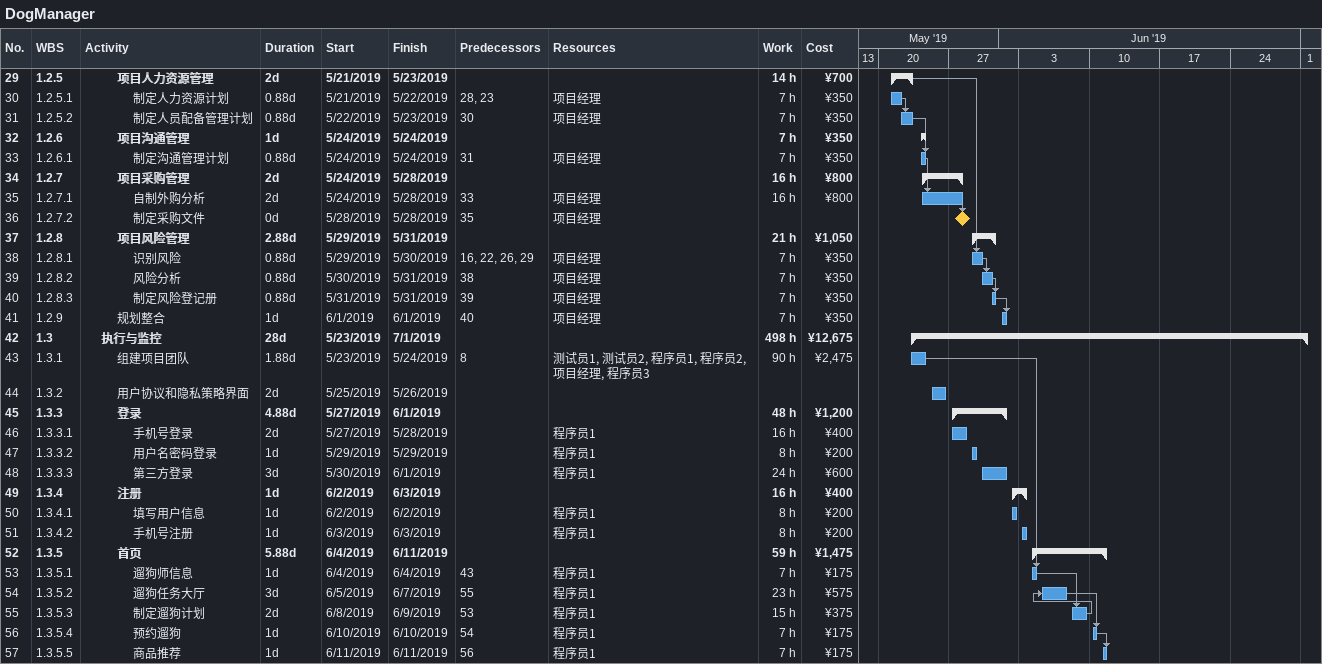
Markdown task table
DogManager

| ID | WBS | Task | Duration | Start | Finish | Predecessors | Resources | Work (h) | Cost (¥) |
|---|---|---|---|---|---|---|---|---|---|
| 29 | 1.2.5 | **项目人力资源管理** | 2d | 2019-05-21 | 2019-05-23 |  |  | 14 | 700 |
| 30 | 1.2.5.1 | 制定人力资源计划 | 0.88d | 2019-05-21 | 2019-05-22 | 28, 23 | 项目经理 | 7 | 350 |
| 31 | 1.2.5.2 | 制定人员配备管理计划 | 0.88d | 2019-05-22 | 2019-05-23 | 30 | 项目经理 | 7 | 350 |
| 32 | 1.2.6 | **项目沟通管理** | 1d | 2019-05-24 | 2019-05-24 |  |  | 7 | 350 |
| 33 | 1.2.6.1 | 制定沟通管理计划 | 0.88d | 2019-05-24 | 2019-05-24 | 31 | 项目经理 | 7 | 350 |
| 34 | 1.2.7 | **项目采购管理** | 2d | 2019-05-24 | 2019-05-28 |  |  | 16 | 800 |
| 35 | 1.2.7.1 | 自制外购分析 | 2d | 2019-05-24 | 2019-05-28 | 33 | 项目经理 | 16 | 800 |
| 36 | 1.2.7.2 | 制定采购文件 | 0d | 2019-05-28 | 2019-05-28 | 35 | 项目经理 |  |  |
| 37 | 1.2.8 | **项目风险管理** | 2.88d | 2019-05-29 | 2019-05-31 |  |  | 21 | 1050 |
| 38 | 1.2.8.1 | 识别风险 | 0.88d | 2019-05-29 | 2019-05-30 | 16, 22, 26, 29 | 项目经理 | 7 | 350 |
| 39 | 1.2.8.2 | 风险分析 | 0.88d | 2019-05-30 | 2019-05-31 | 38 | 项目经理 | 7 | 350 |
| 40 | 1.2.8.3 | 制定风险登记册 | 0.88d | 2019-05-31 | 2019-05-31 | 39 | 项目经理 | 7 | 350 |
| 41 | 1.2.9 | 规划整合 | 1d | 2019-06-01 | 2019-06-01 | 40 | 项目经理 | 7 | 350 |
| 42 | 1.3 | **执行与监控** | 28d | 2019-05-23 | 2019-07-01 |  |  | 498 | 12675 |
| 43 | 1.3.1 | 组建项目团队 | 1.88d | 2019-05-23 | 2019-05-24 | 8 | 测试员1, 测试员2, 程序员1, 程序员2, 项目经理, 程序员3 | 90 | 2475 |
| 44 | 1.3.2 | 用户协议和隐私策略界面 | 2d | 2019-05-25 | 2019-05-26 |  |  |  |  |
| 45 | 1.3.3 | **登录** | 4.88d | 2019-05-27 | 2019-06-01 |  |  | 48 | 1200 |
| 46 | 1.3.3.1 | 手机号登录 | 2d | 2019-05-27 | 2019-05-28 |  | 程序员1 | 16 | 400 |
| 47 | 1.3.3.2 | 用户名密码登录 | 1d | 2019-05-29 | 2019-05-29 |  | 程序员1 | 8 | 200 |
| 48 | 1.3.3.3 | 第三方登录 | 3d | 2019-05-30 | 2019-06-01 |  | 程序员1 | 24 | 600 |
| 49 | 1.3.4 | **注册** | 1d | 2019-06-02 | 2019-06-03 |  |  | 16 | 400 |
| 50 | 1.3.4.1 | 填写用户信息 | 1d | 2019-06-02 | 2019-06-02 |  | 程序员1 | 8 | 200 |
| 51 | 1.3.4.2 | 手机号注册 | 1d | 2019-06-03 | 2019-06-03 |  | 程序员1 | 8 | 200 |
| 52 | 1.3.5 | **首页** | 5.88d | 2019-06-04 | 2019-06-11 |  |  | 59 | 1475 |
| 53 | 1.3.5.1 | 遛狗师信息 | 1d | 2019-06-04 | 2019-06-04 | 43 | 程序员1 | 7 | 175 |
| 54 | 1.3.5.2 | 遛狗任务大厅 | 3d | 2019-06-05 | 2019-06-07 | 55 | 程序员1 | 23 | 575 |
| 55 | 1.3.5.3 | 制定遛狗计划 | 2d | 2019-06-08 | 2019-06-09 | 53 | 程序员1 | 15 | 375 |
| 56 | 1.3.5.4 | 预约遛狗 | 1d | 2019-06-10 | 2019-06-10 | 54 | 程序员1 | 7 | 175 |
| 57 | 1.3.5.5 | 商品推荐 | 1d | 2019-06-11 | 2019-06-11 | 56 | 程序员1 | 7 | 175 |
